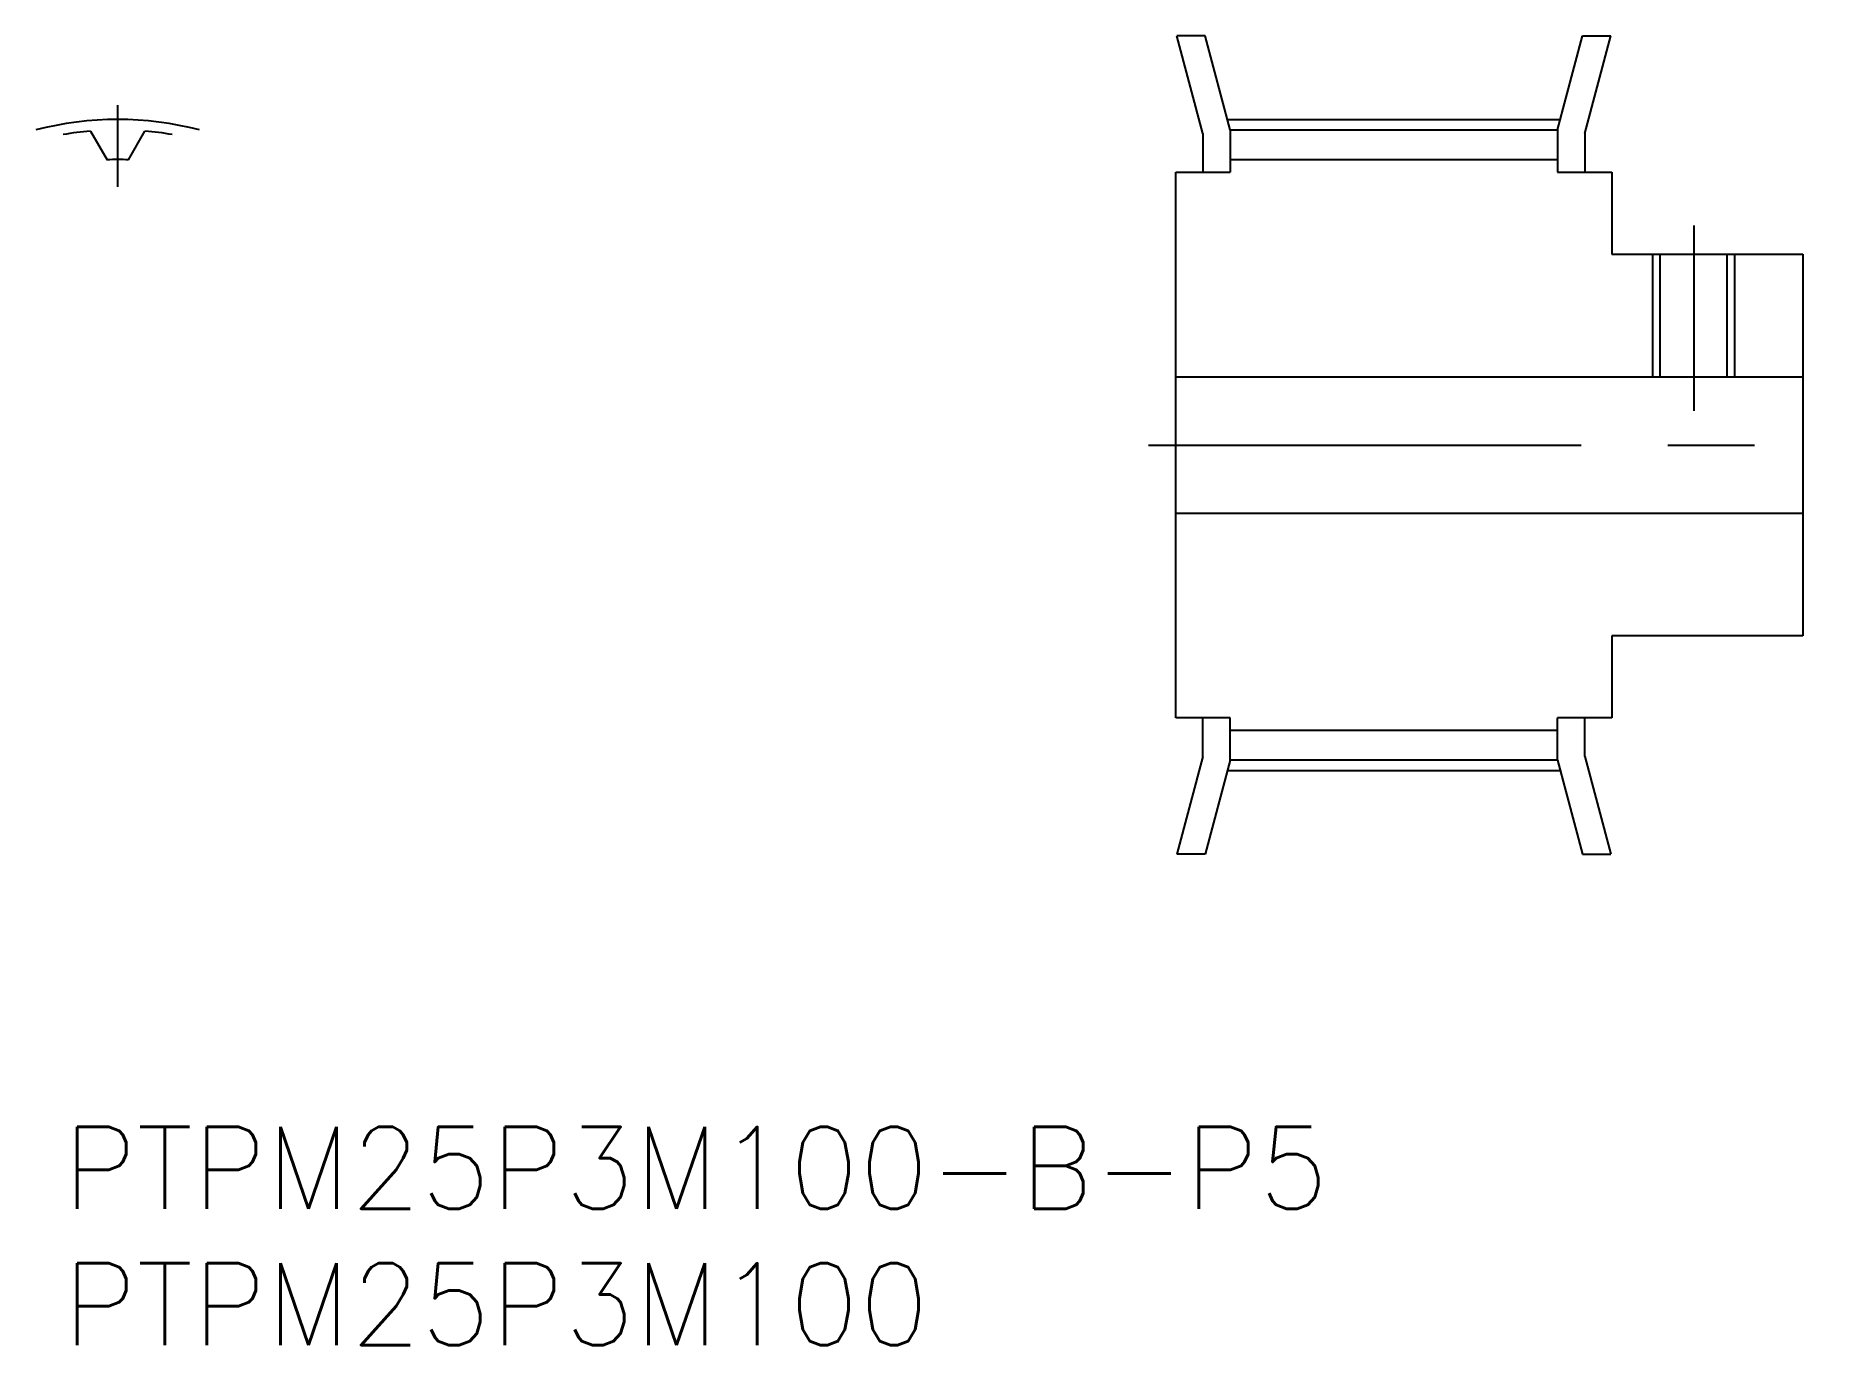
# Model space of a CAD drawing. Extents: x -1 to 64.8, y -8 to 40.
import ezdxf

# ---------------------------------------------------------------- set-up
doc = ezdxf.new("R2010")
doc.units = 0
doc.header["$LTSCALE"] = 0.5
doc.linetypes.add('CENTER', pattern=[50.8, 31.75, -6.35, 6.35, -6.35])
doc.linetypes.add('DASHED', pattern=[19.05, 12.7, -6.35])
for name, color, linetype in [('MSM_CENTER', 1, 'CENTER'), ('MSM_CONTINUOUS', 7, 'CONTINUOUS'), ('MSM_DASHED', 4, 'DASHED'), ('MSM_PART_NUMBER', 7, 'CONTINUOUS')]:
    doc.layers.add(name, color=color, linetype=linetype)
doc.styles.get("Standard").update_dxf_attribs({"font": 'txt.shx', "height": 3, "bigfont": 'bigfont.shx'})

# ---------------------------------------------------------------- blocks, each defined once
blk = doc.blocks.new('*U13')
at = {"layer": 'MSM_PART_NUMBER'}
blk.add_text('PTPM25P3M100-B-P5', height=3, dxfattribs=at).set_placement((0, -3))
blk = doc.blocks.new('*U14')
at = {"layer": 'MSM_PART_NUMBER'}
blk.add_text('PTPM25P3M100', height=3, dxfattribs=at).set_placement((0, -8))

msp = doc.modelspace()

# ---------------------------------------------------------------- linework, layer by layer
at = {"layer": 'MSM_CENTER'}
for p, q in [((2, 34.465), (2, 37.46)), ((42.702, 36.935), (54.905, 36.935)), ((59.804, 33.054), (59.804, 26.258)), ((39.804, 25), (64.804, 25)), ((42.702, 13.065), (54.905, 13.065))]:
    msp.add_line(p, q, dxfattribs=at)
msp.add_arc((2, 25), 11.935, 75.4419, 104.5581, dxfattribs=at)
at = {"layer": 'MSM_CONTINUOUS'}
for p, q in [((41.881, 40), (40.845, 40)), ((41.804, 36.423), (40.845, 40)), ((42.804, 36.555), (41.881, 40)), ((54.804, 36.555), (55.727, 40)), ((55.727, 40), (56.762, 40)), ((55.804, 36.423), (56.762, 40)), ((1, 36.512), (1.61, 35.455)), ((2.393, 35.458), (3, 36.512)), ((41.804, 36.423), (41.804, 35)), ((42.804, 36.555), (54.804, 36.555)), ((42.804, 36.555), (42.804, 35)), ((54.804, 36.555), (54.804, 35)), ((55.804, 36.423), (55.804, 35)), ((40.804, 15), (40.804, 35)), ((40.804, 35), (42.804, 35)), ((42.804, 35.465), (54.804, 35.465)), ((54.804, 35), (56.804, 35)), ((56.804, 35), (56.804, 32)), ((56.804, 32), (63.804, 32)), ((63.804, 32), (63.804, 18)), ((40.804, 27.5), (63.804, 27.5)), ((40.804, 22.5), (63.804, 22.5)), ((56.804, 18), (56.804, 15)), ((63.804, 18), (56.804, 18)), ((42.804, 15), (40.804, 15)), ((41.804, 13.577), (41.804, 15)), ((42.804, 13.445), (42.804, 15)), ((54.804, 14.535), (42.804, 14.535)), ((54.804, 13.445), (54.804, 15)), ((56.804, 15), (54.804, 15)), ((55.804, 13.577), (55.804, 15)), ((41.804, 13.577), (40.845, 10)), ((42.804, 13.445), (41.881, 10)), ((54.804, 13.445), (42.804, 13.445)), ((54.804, 13.445), (55.727, 10)), ((55.804, 13.577), (56.762, 10)), ((41.881, 10), (40.845, 10)), ((55.727, 10), (56.762, 10))]:
    msp.add_line(p, q, dxfattribs=at)
for radius, start, end in [(11.555, 94.96474, 99.96725), (11.555, 80.03275, 85.03526), (10.465, 87.84946, 92.1439)]:
    msp.add_arc((2, 25), radius, start, end, dxfattribs=at)
at = {"layer": 'MSM_DASHED'}
for p, q in [((58.304, 27.5), (58.304, 32)), ((58.574, 27.5), (58.574, 32)), ((61.033, 27.5), (61.033, 32)), ((61.304, 27.5), (61.304, 32))]:
    msp.add_line(p, q, dxfattribs=at)

# ---------------------------------------------------------------- block references
at = {"layer": 'MSM_CONTINUOUS'}
for name in ['*U13', '*U14']:
    msp.add_blockref(name, (0, 0), dxfattribs=at)

doc.saveas('drawing.dxf')
